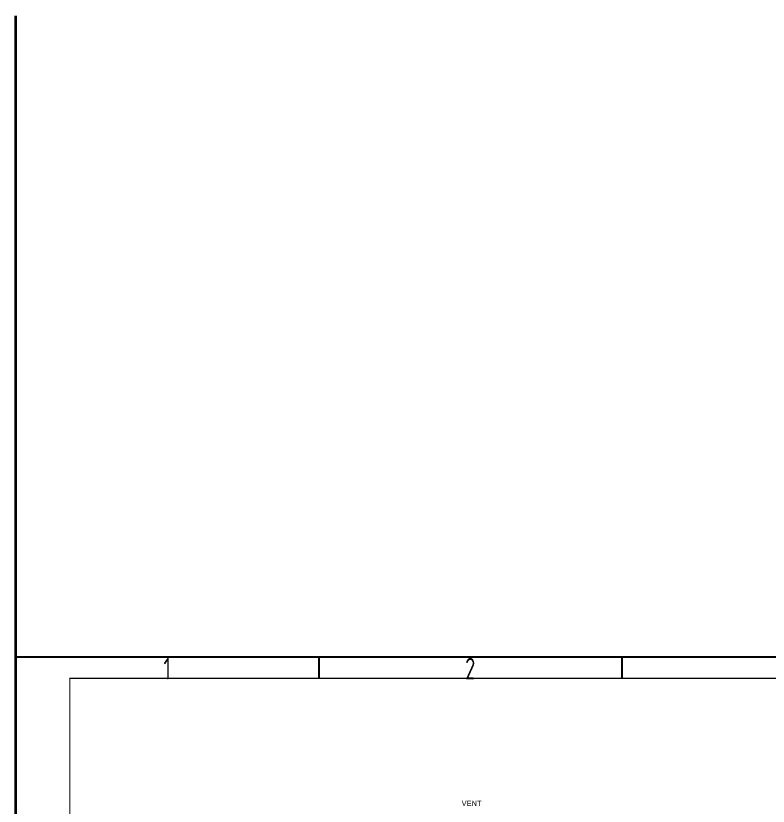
# Model space of a CAD drawing. Extents: x 757 to 8510, y -6585 to 527.
# Drawn here: x 3407.8 to 3755.7, y -346.8 to 18.8 of the extents above; entities that cross this region are included whole.
import ezdxf
from ezdxf.enums import TextEntityAlignment as Align

# ---------------------------------------------------------------- set-up
doc = ezdxf.new("R2010")
doc.units = 0
doc.header["$MEASUREMENT"] = 0
for name, color, linetype in [('Default', 6, 'CONTINUOUS'), ('PUB_TITLE', 1, 'CONTINUOUS'), ('云线-1A', 6, 'CONTINUOUS'), ('图框', 92, 'CONTINUOUS')]:
    doc.layers.add(name, color=color, linetype=linetype)
doc.styles.add('CD-Title Block', font='gbenor.shx', dxfattribs={"width": 0.8, "bigfont": 'gbcbig.shx'})
doc.styles.add('txt.shx', font='arial.ttf')

# ---------------------------------------------------------------- blocks, each defined once
blk = doc.blocks.new('A1图框_H')
at = {"layer": '图框', "linetype": 'Continuous'}
for p, q in [((-690.83, 584), (-690.83, 574)), ((-550.67, 584), (-550.67, 574))]:
    blk.add_line(p, q, dxfattribs=at)
blk.add_lwpolyline([(-831, 584), (10, 584), (10, -10), (-831, -10)], close=True, dxfattribs=at)
at = {"layer": '图框', "linetype": 'Continuous', "const_width": 0.5}
blk.add_lwpolyline([(-806, 574), (0, 574), (0, 0), (-806, 0)], close=True, dxfattribs=at)
at = {"layer": '图框', "linetype": 'Continuous', "style": 'CD-Title Block', "width": 0.8}
for s, p in [('1', (-761, 578.47)), ('2', (-620.83, 578.47))]:
    blk.add_text(s, height=10, dxfattribs=at).set_placement(p, align=Align.MIDDLE)

msp = doc.modelspace()

# ---------------------------------------------------------------- linework, layer by layer
at = {"layer": 'PUB_TITLE', "color": 2}
msp.add_lwpolyline([(3407.75, -277.65), (4248.75, -277.65), (4248.75, -871.65), (3407.75, -871.65)], close=True, dxfattribs=at)
at = {"layer": '云线-1A', "color": 1, "lineweight": 35}
msp.add_line((3407.75, -2718.9), (3407.75, 18.8), dxfattribs=at)

# ---------------------------------------------------------------- block references
at = {"layer": '图框', "linetype": 'Continuous'}
msp.add_blockref('A1图框_H', (4238.75, -861.65), dxfattribs=at)

# ---------------------------------------------------------------- texts
at = {"layer": 'Default', "color": 7, "style": 'txt.shx'}
msp.add_text('VENT', height=2.469, dxfattribs=at).set_placement((3613.95, -345.44), align=Align.MIDDLE_LEFT)

doc.saveas('drawing.dxf')
